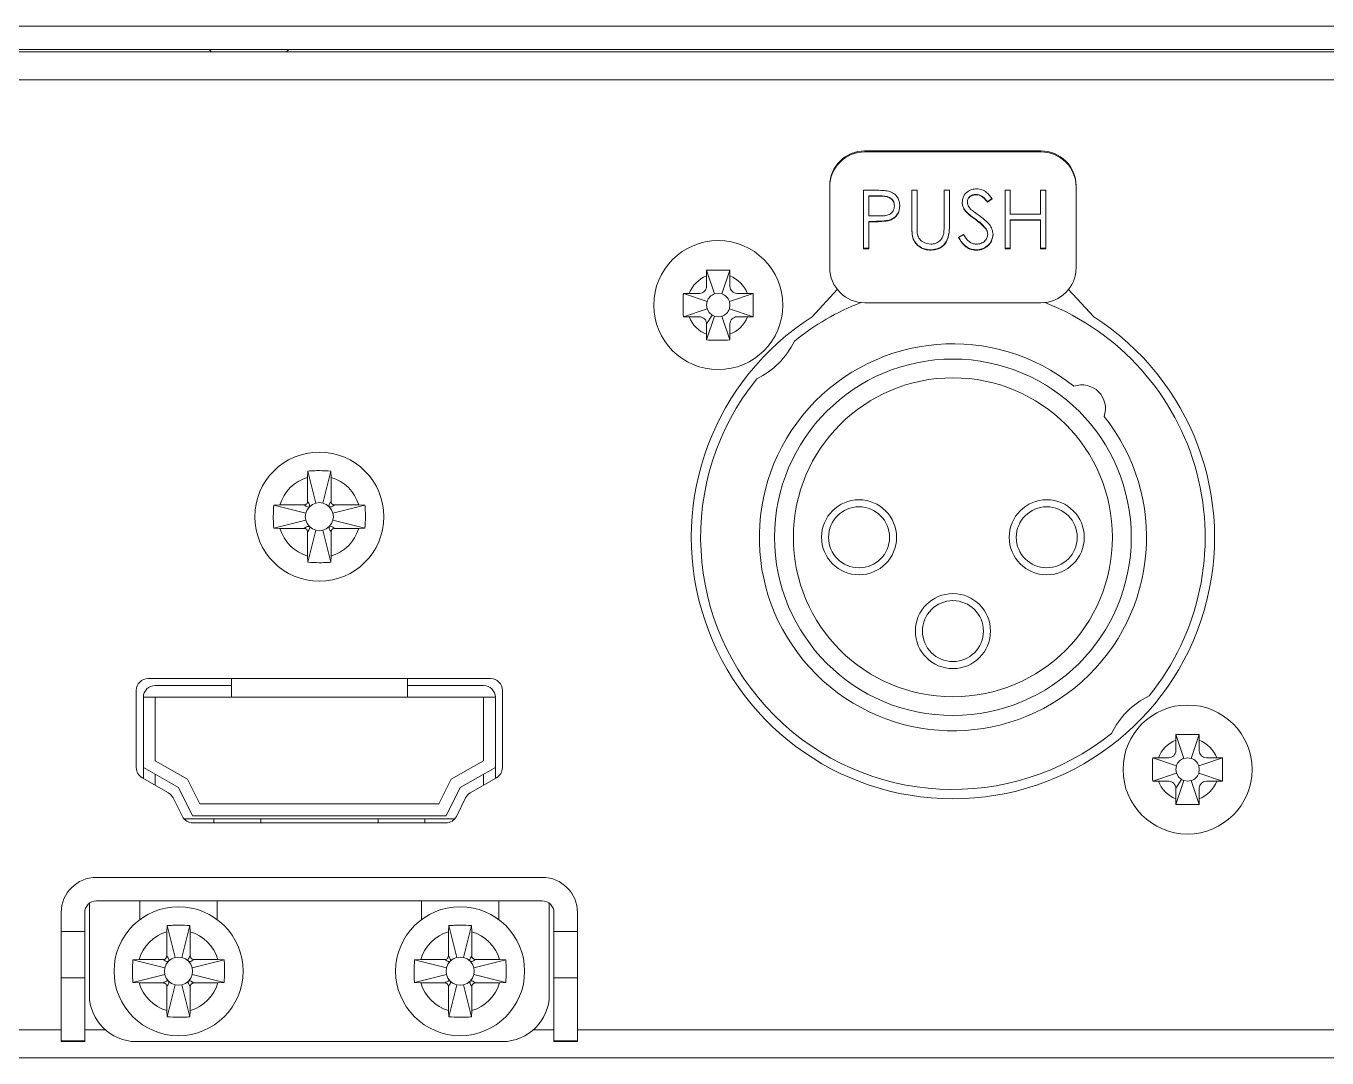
# Model space of a CAD drawing. Header units: millimetres. Extents: x 7 to 1038, y 7 to 730.
# Drawn here: x 147.37 to 175.09, y 238.54 to 260.54 of the extents above; entities that cross this region are included whole.
import ezdxf

# ---------------------------------------------------------------- set-up
doc = ezdxf.new("R2010")
doc.units = ezdxf.units.MM

msp = doc.modelspace()

# ---------------------------------------------------------------- linework, layer by layer
at = {"color": 7, "linetype": 'Continuous', "lineweight": 15}
for p, q in [((43.0738, 260.5373), (261.1738, 260.5373)), ((42.9738, 260.0373), (261.2738, 260.0373)), ((151.2738, 260.0373), (151.3238, 259.9873)), ((152.9238, 259.9873), (152.9738, 260.0373)), ((43.6238, 259.9873), (260.6238, 259.9873)), ((260.6238, 259.3873), (43.6238, 259.3873)), ((165.2488, 257.8759), (165.2488, 257.8541)), ((168.9988, 257.8759), (165.2488, 257.8759)), ((168.9988, 257.8541), (165.2488, 257.8541)), ((168.9988, 257.8541), (168.9988, 257.8759)), ((164.4988, 257.107), (164.4988, 257.1288)), ((164.4988, 257.107), (164.4988, 255.3873)), ((165.222, 257.0351), (165.4671, 257.0351)), ((165.222, 255.7899), (165.222, 257.0351)), ((166.2476, 257.0351), (166.3598, 257.0351)), ((166.2476, 256.283), (166.2476, 257.0351)), ((166.3598, 257.0351), (166.3598, 256.289)), ((166.9367, 257.0351), (167.0489, 257.0351)), ((166.9367, 256.289), (166.9367, 257.0351)), ((167.0489, 257.0351), (167.0489, 256.283)), ((168.2348, 257.0351), (168.347, 257.0351)), ((168.2348, 255.7899), (168.2348, 257.0351)), ((168.347, 257.0351), (168.347, 256.5242)), ((168.988, 257.0351), (169.1002, 257.0351)), ((168.988, 256.5242), (168.988, 257.0351)), ((169.1002, 257.0351), (169.1002, 255.7899)), ((169.7488, 257.1288), (169.7488, 257.107)), ((169.7488, 257.107), (169.7488, 255.3873)), ((165.5628, 256.9161), (165.3342, 256.9161)), ((165.3342, 256.9161), (165.3342, 256.9074)), ((165.3342, 256.9074), (165.3342, 256.4923)), ((165.5628, 256.9074), (165.3342, 256.9074)), ((165.5628, 256.9161), (165.5628, 256.9074)), ((165.879, 256.7093), (165.879, 256.7006)), ((167.4335, 256.7904), (167.4335, 256.7817)), ((167.6168, 256.948), (167.6168, 256.9393)), ((167.9624, 256.865), (167.8609, 256.7884)), ((167.9624, 256.8563), (167.8609, 256.7797)), ((167.8609, 256.7884), (167.8609, 256.7797)), ((165.3342, 256.4923), (165.553, 256.4896)), ((167.3912, 256.5956), (167.3912, 256.5868)), ((167.596, 256.4262), (167.596, 256.4175)), ((168.347, 256.5242), (168.988, 256.5242)), ((165.4235, 256.3733), (165.3342, 256.3733)), ((165.3342, 256.3733), (165.3342, 256.3646)), ((165.3342, 256.3646), (165.3342, 255.7899)), ((165.4235, 256.3646), (165.3342, 256.3646)), ((165.4235, 256.3733), (165.4235, 256.3646)), ((165.7418, 256.3938), (165.7418, 256.385)), ((166.3598, 256.2794), (166.3598, 256.2707)), ((167.8214, 256.2276), (167.8214, 256.2189)), ((168.347, 256.4052), (168.347, 256.3965)), ((168.988, 256.4052), (168.347, 256.4052)), ((168.347, 256.3965), (168.347, 255.7899)), ((168.988, 256.3965), (168.347, 256.3965)), ((168.988, 256.4052), (168.988, 256.3965)), ((168.988, 255.7899), (168.988, 256.3965)), ((166.2699, 256.0293), (166.2699, 256.0206)), ((167.2412, 256.0301), (167.3469, 256.0932)), ((167.8662, 256.1054), (167.8662, 256.0967)), ((165.3342, 255.7986), (165.222, 255.7986)), ((165.3342, 255.7899), (165.222, 255.7899)), ((166.6605, 255.7666), (166.6605, 255.7579)), ((167.6213, 255.7666), (167.6213, 255.7579)), ((168.347, 255.7986), (168.2348, 255.7986)), ((168.347, 255.7899), (168.2348, 255.7899)), ((169.1002, 255.7986), (168.988, 255.7986)), ((169.1002, 255.7899), (168.988, 255.7899)), ((161.8738, 255.2095), (161.8759, 255.331)), ((162.0447, 254.8245), (161.8759, 255.331)), ((162.2029, 254.8245), (162.3717, 255.331)), ((162.3717, 255.331), (162.3738, 255.2095)), ((161.8738, 255.2095), (161.8738, 254.9873)), ((162.3738, 254.9873), (162.3738, 255.2095)), ((161.3801, 254.8352), (161.5017, 254.8373)), ((161.8866, 254.6664), (161.3801, 254.8352)), ((161.7238, 254.8373), (161.5017, 254.8373)), ((162.361, 254.6664), (162.8675, 254.8352)), ((162.7459, 254.8373), (162.5238, 254.8373)), ((162.7459, 254.8373), (162.8675, 254.8352)), ((164.6594, 254.9235), (164.1238, 254.3363)), ((170.1238, 254.3363), (169.5881, 254.9235)), ((161.8866, 254.5083), (161.3801, 254.3394)), ((162.361, 254.5083), (162.8675, 254.3394)), ((168.9988, 254.6373), (165.2488, 254.6373)), ((161.5017, 254.3373), (161.7238, 254.3373)), ((161.8738, 254.1873), (161.9913, 254.3753)), ((162.0447, 254.3502), (161.8759, 253.8436)), ((161.9913, 254.3753), (162.0447, 254.3502)), ((162.2029, 254.3502), (162.3717, 253.8436)), ((162.5238, 254.3373), (162.7459, 254.3373)), ((162.8675, 254.3394), (162.7459, 254.3373)), ((161.8738, 254.1873), (161.8738, 253.9652)), ((161.8759, 253.8436), (161.8738, 253.9652)), ((162.3738, 253.9652), (162.3717, 253.8436)), ((162.3738, 253.9652), (162.3738, 254.1873)), ((153.3738, 250.9159), (153.3807, 251.0498)), ((153.3738, 250.4018), (153.3738, 250.9159)), ((153.551, 250.3684), (153.3807, 251.0498)), ((153.6966, 250.3684), (153.8669, 251.0498)), ((153.8669, 251.0498), (153.8738, 250.9159)), ((153.8738, 250.4018), (153.8738, 250.9159)), ((152.6513, 250.3205), (152.7853, 250.3273)), ((153.3328, 250.1501), (152.6513, 250.3205)), ((153.2993, 250.3273), (152.7853, 250.3273)), ((153.9148, 250.1501), (154.5963, 250.3205)), ((153.9483, 250.3273), (154.4623, 250.3273)), ((154.4623, 250.3273), (154.5963, 250.3205)), ((153.3328, 250.0046), (152.6513, 249.8342)), ((152.7853, 249.8273), (152.6513, 249.8342)), ((153.2993, 249.8273), (152.7853, 249.8273)), ((153.551, 249.7863), (153.3807, 249.1049)), ((153.6966, 249.7863), (153.8669, 249.1049)), ((153.9148, 250.0046), (154.5963, 249.8342)), ((153.9483, 249.8273), (154.4623, 249.8273)), ((154.5963, 249.8342), (154.4623, 249.8273)), ((153.3738, 249.7528), (153.3738, 249.2388)), ((153.8738, 249.7528), (153.8738, 249.2388)), ((153.3807, 249.1049), (153.3738, 249.2388)), ((153.8738, 249.2388), (153.8669, 249.1049)), ((157.2738, 246.6248), (149.9738, 246.6248)), ((150.1238, 246.4773), (151.7488, 246.4773)), ((151.7488, 246.6248), (151.7488, 246.2273)), ((155.4988, 246.6248), (155.4988, 246.2273)), ((155.4988, 246.4773), (157.1238, 246.4773)), ((149.7238, 246.3748), (149.7238, 244.7272)), ((149.8738, 246.2273), (149.8738, 244.7273)), ((150.1238, 246.2273), (149.8738, 246.2273)), ((150.1238, 246.2273), (150.1238, 244.873)), ((151.7488, 246.2273), (150.1238, 246.2273)), ((155.4988, 246.2273), (151.7488, 246.2273)), ((157.1238, 246.2273), (155.4988, 246.2273)), ((157.3738, 246.2273), (157.1238, 246.2273)), ((157.1238, 244.873), (157.1238, 246.2273)), ((157.3738, 244.7273), (157.3738, 246.2273)), ((157.5238, 244.7272), (157.5238, 246.3748)), ((171.8738, 245.3095), (171.8759, 245.431)), ((172.0447, 244.9245), (171.8759, 245.431)), ((172.2029, 244.9245), (172.3717, 245.431)), ((172.3717, 245.431), (172.3738, 245.3095)), ((171.8738, 245.3095), (171.8738, 245.0873)), ((172.3738, 245.0873), (172.3738, 245.3095)), ((150.1238, 244.873), (150.8133, 244.4823)), ((156.4343, 244.4823), (157.1238, 244.873)), ((171.3801, 244.9352), (171.5017, 244.9373)), ((171.8866, 244.7664), (171.3801, 244.9352)), ((171.7238, 244.9373), (171.5017, 244.9373)), ((172.361, 244.7664), (172.8675, 244.9352)), ((172.7459, 244.9373), (172.5238, 244.9373)), ((172.7459, 244.9373), (172.8675, 244.9352)), ((149.8488, 244.5107), (150.4088, 244.1874)), ((149.8738, 244.7273), (150.6238, 244.3023)), ((149.8738, 244.7273), (149.8738, 244.4962)), ((150.1238, 244.5857), (150.1238, 244.3519)), ((156.6238, 244.3023), (157.3738, 244.7273)), ((156.8388, 244.1874), (157.3988, 244.5107)), ((157.1238, 244.5857), (157.1238, 244.3519)), ((157.3738, 244.7273), (157.3738, 244.4962)), ((171.8866, 244.6083), (171.3801, 244.4394)), ((172.361, 244.6083), (172.8675, 244.4394)), ((150.6238, 244.3023), (150.9238, 243.7023)), ((150.8133, 244.4823), (151.0783, 243.9523)), ((156.1693, 243.9523), (156.4343, 244.4823)), ((156.3238, 243.7023), (156.6238, 244.3023)), ((171.5017, 244.4373), (171.7238, 244.4373)), ((171.8738, 244.2873), (171.9913, 244.4753)), ((171.8738, 244.2873), (171.8738, 244.0652)), ((172.0447, 244.4502), (171.8759, 243.9436)), ((171.9913, 244.4753), (172.0447, 244.4502)), ((172.2029, 244.4502), (172.3717, 243.9436)), ((172.3738, 244.0652), (172.3738, 244.2873)), ((172.5238, 244.4373), (172.7459, 244.4373)), ((172.8675, 244.4394), (172.7459, 244.4373)), ((150.5074, 244.0827), (150.7047, 243.688)), ((151.0783, 243.9523), (156.1693, 243.9523)), ((156.5429, 243.688), (156.7402, 244.0827)), ((171.8759, 243.9436), (171.8738, 244.0652)), ((172.3738, 244.0652), (172.3717, 243.9436)), ((150.9238, 243.7023), (156.3238, 243.7023)), ((151.3738, 243.6373), (150.7383, 243.6373)), ((150.9283, 243.5498), (156.3193, 243.5498)), ((151.3738, 243.6373), (151.3738, 243.5498)), ((151.3738, 243.6373), (152.3738, 243.6373)), ((152.3738, 243.6373), (152.3738, 243.5498)), ((154.8738, 243.6373), (152.3738, 243.6373)), ((154.8738, 243.6373), (154.8738, 243.5498)), ((154.8738, 243.6373), (155.8738, 243.6373)), ((155.8738, 243.6373), (155.8738, 243.5498)), ((156.5093, 243.6373), (155.8738, 243.6373)), ((148.8738, 242.3873), (158.3738, 242.3873)), ((148.7238, 239.8873), (148.7238, 241.8373)), ((148.8738, 241.8873), (158.3738, 241.8873)), ((149.7988, 241.8873), (149.7988, 241.4873)), ((151.4488, 241.4873), (151.4488, 241.8873)), ((155.7988, 241.8873), (155.7988, 241.4873)), ((157.4488, 241.4873), (157.4488, 241.8873)), ((158.5238, 239.8873), (158.5238, 241.8373)), ((148.1238, 241.2345), (148.1238, 241.6373)), ((148.6238, 241.2345), (148.6238, 241.6373)), ((158.6238, 241.6373), (158.6238, 241.2345)), ((159.1238, 241.6373), (159.1238, 241.2345)), ((148.1238, 241.2345), (148.6238, 241.2345)), ((148.1238, 240.2481), (148.1238, 241.2345)), ((148.6238, 241.2345), (148.6238, 240.2481)), ((150.3738, 241.2259), (150.3807, 241.3598)), ((150.3738, 240.7118), (150.3738, 241.2259)), ((150.551, 240.6784), (150.3807, 241.3598)), ((150.6966, 240.6784), (150.8669, 241.3598)), ((150.8669, 241.3598), (150.8738, 241.2259)), ((150.8738, 240.7118), (150.8738, 241.2259)), ((156.3738, 241.2259), (156.3807, 241.3598)), ((156.3738, 240.7118), (156.3738, 241.2259)), ((156.551, 240.6784), (156.3807, 241.3598)), ((156.6966, 240.6784), (156.8669, 241.3598)), ((156.8669, 241.3598), (156.8738, 241.2259)), ((156.8738, 240.7118), (156.8738, 241.2259)), ((158.6238, 241.2345), (159.1238, 241.2345)), ((158.6238, 240.2481), (158.6238, 241.2345)), ((159.1238, 241.2345), (159.1238, 240.2481)), ((149.6513, 240.6305), (149.7853, 240.6373)), ((150.3328, 240.4601), (149.6513, 240.6305)), ((150.2993, 240.6373), (149.7853, 240.6373)), ((150.9148, 240.4601), (151.5963, 240.6305)), ((150.9483, 240.6373), (151.4623, 240.6373)), ((151.4623, 240.6373), (151.5963, 240.6305)), ((155.6513, 240.6305), (155.7853, 240.6373)), ((156.3328, 240.4601), (155.6513, 240.6305)), ((156.2993, 240.6373), (155.7853, 240.6373)), ((156.9148, 240.4601), (157.5963, 240.6305)), ((156.9483, 240.6373), (157.4623, 240.6373)), ((157.4623, 240.6373), (157.5963, 240.6305)), ((148.6238, 240.2481), (148.1238, 240.2481)), ((148.1238, 238.9009), (148.1238, 240.2481)), ((148.6238, 240.2481), (148.6238, 238.9009)), ((150.3328, 240.3146), (149.6513, 240.1442)), ((149.7853, 240.1373), (149.6513, 240.1442)), ((150.2993, 240.1373), (149.7853, 240.1373)), ((150.3738, 240.0628), (150.3738, 239.5488)), ((150.551, 240.0963), (150.3807, 239.4149)), ((150.6966, 240.0963), (150.8669, 239.4149)), ((150.8738, 240.0628), (150.8738, 239.5488)), ((150.9148, 240.3146), (151.5963, 240.1442)), ((150.9483, 240.1373), (151.4623, 240.1373)), ((151.5963, 240.1442), (151.4623, 240.1373)), ((156.3328, 240.3146), (155.6513, 240.1442)), ((155.7853, 240.1373), (155.6513, 240.1442)), ((156.2993, 240.1373), (155.7853, 240.1373)), ((156.3738, 240.0628), (156.3738, 239.5488)), ((156.551, 240.0963), (156.3807, 239.4149)), ((156.6966, 240.0963), (156.8669, 239.4149)), ((156.8738, 240.0628), (156.8738, 239.5488)), ((156.9148, 240.3146), (157.5963, 240.1442)), ((156.9483, 240.1373), (157.4623, 240.1373)), ((157.5963, 240.1442), (157.4623, 240.1373)), ((159.1238, 240.2481), (158.6238, 240.2481)), ((158.6238, 238.9009), (158.6238, 240.2481)), ((159.1238, 238.9009), (159.1238, 240.2481)), ((150.3807, 239.4149), (150.3738, 239.5488)), ((150.8738, 239.5488), (150.8669, 239.4149)), ((156.3807, 239.4149), (156.3738, 239.5488)), ((156.8738, 239.5488), (156.8669, 239.4149)), ((148.1238, 238.9009), (148.6238, 238.9009)), ((148.1238, 238.8873), (148.1238, 238.9009)), ((148.6238, 238.8873), (148.1238, 238.8873)), ((148.6238, 238.9009), (148.6238, 238.8873)), ((157.5238, 238.8873), (149.7238, 238.8873)), ((158.6238, 238.9009), (159.1238, 238.9009)), ((158.6238, 238.8873), (158.6238, 238.9009)), ((159.1238, 238.8873), (158.6238, 238.8873)), ((159.1238, 238.9009), (159.1238, 238.8873)), ((261.3738, 238.5373), (42.8738, 238.5373))]:
    msp.add_line(p, q, dxfattribs=at)
at = {"color": 8, "linetype": 'Continuous', "lineweight": 15}
for p, q in [((148.1238, 239.1373), (146.6238, 239.1373)), ((149.0624, 239.1373), (148.6238, 239.1373)), ((158.6238, 239.1373), (158.1852, 239.1373)), ((261.3738, 239.1373), (159.1238, 239.1373))]:
    msp.add_line(p, q, dxfattribs=at)
at = {"color": 7, "linetype": 'Continuous', "lineweight": 15, "flags": 128}
for points in [[(162.2029, 254.8245), (162.1238, 254.8373), (162.0447, 254.8245)], [(161.8866, 254.6664), (161.8738, 254.5873), (161.8866, 254.5083)], [(161.8866, 254.5083), (161.9274, 254.4327), (161.9913, 254.3753)], [(162.361, 254.5083), (162.3738, 254.5873), (162.361, 254.6664)], [(162.0447, 254.3502), (162.1238, 254.3373), (162.2029, 254.3502)], [(153.551, 250.3684), (153.4759, 250.3385), (153.4117, 250.2895)], [(153.6966, 250.3684), (153.6238, 250.3774), (153.551, 250.3684)], [(153.8359, 250.2895), (153.7717, 250.3385), (153.6966, 250.3684)], [(153.3328, 250.1501), (153.3237, 250.0773), (153.3328, 250.0046)], [(153.4117, 250.2895), (153.3626, 250.2252), (153.3328, 250.1501)], [(153.9148, 250.1501), (153.885, 250.2252), (153.8359, 250.2895)], [(153.9148, 250.0046), (153.9239, 250.0773), (153.9148, 250.1501)], [(153.3328, 250.0046), (153.3626, 249.9295), (153.4117, 249.8652)], [(153.4117, 249.8652), (153.4759, 249.8162), (153.551, 249.7863)], [(153.551, 249.7863), (153.6238, 249.7773), (153.6966, 249.7863)], [(153.6966, 249.7863), (153.7717, 249.8162), (153.8359, 249.8652)], [(153.8359, 249.8652), (153.885, 249.9295), (153.9148, 250.0046)], [(172.2029, 244.9245), (172.1238, 244.9373), (172.0447, 244.9245)], [(171.8866, 244.7664), (171.8738, 244.6873), (171.8866, 244.6083)], [(171.8866, 244.6083), (171.9274, 244.5327), (171.9913, 244.4753)], [(172.361, 244.6083), (172.3738, 244.6873), (172.361, 244.7664)], [(172.0447, 244.4502), (172.1238, 244.4373), (172.2029, 244.4502)], [(150.551, 240.6784), (150.4759, 240.6485), (150.4117, 240.5995)], [(150.6966, 240.6784), (150.6238, 240.6874), (150.551, 240.6784)], [(150.8359, 240.5995), (150.7717, 240.6485), (150.6966, 240.6784)], [(156.551, 240.6784), (156.4759, 240.6485), (156.4117, 240.5995)], [(156.6966, 240.6784), (156.6238, 240.6874), (156.551, 240.6784)], [(156.8359, 240.5995), (156.7717, 240.6485), (156.6966, 240.6784)], [(150.3328, 240.4601), (150.3237, 240.3873), (150.3328, 240.3146)], [(150.4117, 240.5995), (150.3626, 240.5352), (150.3328, 240.4601)], [(150.9148, 240.4601), (150.885, 240.5352), (150.8359, 240.5995)], [(150.9148, 240.3146), (150.9239, 240.3873), (150.9148, 240.4601)], [(156.3328, 240.4601), (156.3237, 240.3873), (156.3328, 240.3146)], [(156.4117, 240.5995), (156.3626, 240.5352), (156.3328, 240.4601)], [(156.9148, 240.4601), (156.885, 240.5352), (156.8359, 240.5995)], [(156.9148, 240.3146), (156.9239, 240.3873), (156.9148, 240.4601)], [(150.3328, 240.3146), (150.3626, 240.2395), (150.4117, 240.1752)], [(150.4117, 240.1752), (150.4759, 240.1262), (150.551, 240.0963)], [(150.551, 240.0963), (150.6238, 240.0873), (150.6966, 240.0963)], [(150.6966, 240.0963), (150.7717, 240.1262), (150.8359, 240.1752)], [(150.8359, 240.1752), (150.885, 240.2395), (150.9148, 240.3146)], [(156.3328, 240.3146), (156.3626, 240.2395), (156.4117, 240.1752)], [(156.4117, 240.1752), (156.4759, 240.1262), (156.551, 240.0963)], [(156.551, 240.0963), (156.6238, 240.0873), (156.6966, 240.0963)], [(156.6966, 240.0963), (156.7717, 240.1262), (156.8359, 240.1752)], [(156.8359, 240.1752), (156.885, 240.2395), (156.9148, 240.3146)]]:
    msp.add_lwpolyline(points, dxfattribs=at)
at = {"color": 7, "linetype": 'Continuous', "lineweight": 15}
for centre, radius in [((162.1238, 254.5873), 1.375), ((167.1238, 249.6373), 3.8), ((167.1238, 249.6373), 3.4), ((153.6238, 250.0773), 1.375), ((165.1238, 249.6373), 0.8), ((169.1238, 249.6373), 0.8), ((165.1238, 249.6373), 0.65), ((169.1238, 249.6373), 0.65), ((167.1238, 247.6373), 0.8), ((167.1238, 247.6373), 0.65), ((172.1238, 244.6873), 1.375), ((150.6238, 240.3873), 1.375), ((156.6238, 240.3873), 1.375)]:
    msp.add_circle(centre, radius, dxfattribs=at)
for centre, radius, start, end in [((165.2474, 257.1273), 0.7486, 89.89098, 179.89057), ((165.2474, 257.1056), 0.7486, 89.89098, 179.8906), ((169.0002, 257.1273), 0.7486, 0.1095, 90.10895), ((169.0002, 257.1056), 0.7486, 0.10947, 90.10895), ((165.2488, 255.3873), 0.75, 180, 270), ((168.9988, 255.3873), 0.75, 270, 0), ((162.1238, 254.5873), 0.6705, 111.89302, 158.10698), ((162.1238, 254.5873), 0.6705, 21.89302, 68.10698), ((161.724, 254.9871), 0.1498, 269.92056, 0.07962), ((162.1234, 254.5877), 0.2496, 108.38476, 161.61541), ((162.1241, 254.5877), 0.2496, 18.384, 71.61583), ((162.5236, 254.9871), 0.1498, 179.92055, 270.07927), ((162.1241, 254.587), 0.2496, 288.38444, 341.61573), ((167.1238, 249.6373), 5.375, 111.38765, 128.93865), ((167.1238, 249.6373), 5.375, 321.06135, 68.61235), ((162.1238, 254.5873), 0.6705, 201.89302, 248.10698), ((167.1238, 249.6373), 5.575, 122.55552, 57.44448), ((161.724, 254.1875), 0.1498, 359.91972, 90.0801), ((162.1238, 254.5873), 0.6705, 291.89302, 338.10698), ((162.5236, 254.1875), 0.1498, 89.92056, 180.07962), ((162.1738, 254.5873), 1.75, 296.07548, 333.92452), ((167.1238, 249.6373), 4.125, 51.30947, 38.69053), ((167.1238, 249.6373), 5.375, 141.06135, 308.93865), ((169.8738, 252.3873), 0.5, 339.95166, 110.04834), ((153.6238, 250.0773), 0.875, 106.60155, 163.39845), ((153.6238, 250.0773), 0.875, 16.60155, 73.39845), ((153.6238, 250.0773), 0.875, 196.60155, 253.39845), ((153.6238, 250.0773), 0.875, 286.60155, 343.39845), ((149.9738, 246.3748), 0.25, 90, 180), ((150.1238, 246.2273), 0.25, 90, 180), ((157.1238, 246.2273), 0.25, 0, 90), ((157.2738, 246.3748), 0.25, 0, 90), ((172.0738, 244.6873), 1.75, 116.07548, 153.92452), ((172.1238, 244.6873), 0.6705, 111.89302, 158.10698), ((171.724, 245.0871), 0.1498, 269.92195, 0.07787), ((172.1238, 244.6873), 0.6705, 21.89302, 68.10698), ((172.5236, 245.0871), 0.1498, 179.92011, 270.08006), ((172.1234, 244.6877), 0.2496, 108.38487, 161.61496), ((172.1241, 244.6877), 0.2496, 18.38389, 71.6156), ((149.9738, 244.7272), 0.25, 180, 240), ((157.2738, 244.7272), 0.25, 300, 0), ((172.1241, 244.687), 0.2496, 288.38401, 341.61649), ((172.1238, 244.6873), 0.6705, 201.89302, 248.10698), ((171.724, 244.2875), 0.1498, 359.92017, 90.08019), ((172.1238, 244.6873), 0.6705, 291.89302, 338.10698), ((172.5236, 244.2875), 0.1498, 89.91987, 180.07978), ((150.2838, 243.9709), 0.25, 26.56505, 60), ((156.9638, 243.9709), 0.25, 120, 153.43495), ((150.9283, 243.7998), 0.25, 206.56505, 270), ((156.3193, 243.7998), 0.25, 270, 333.43495), ((148.8738, 241.6373), 0.75, 90, 180), ((158.3738, 241.6373), 0.75, 0, 90), ((148.8738, 241.6373), 0.25, 90, 180), ((158.3738, 241.6373), 0.25, 0, 90), ((150.6238, 240.3873), 0.875, 106.60155, 163.39845), ((150.6238, 240.3873), 0.875, 16.60155, 73.39845), ((156.6238, 240.3873), 0.875, 106.60155, 163.39845), ((156.6238, 240.3873), 0.875, 16.60155, 73.39845), ((150.6238, 240.3873), 0.875, 196.60155, 253.39845), ((150.6238, 240.3873), 0.875, 286.60155, 343.39845), ((156.6238, 240.3873), 0.875, 196.60155, 253.39845), ((156.6238, 240.3873), 0.875, 286.60155, 343.39845), ((149.7238, 239.8873), 1, 180, 270), ((157.5238, 239.8873), 1, 270, 0)]:
    msp.add_arc(centre, radius, start, end, dxfattribs=at)
for points, knots in [([(165.4671, 257.0351), (165.5206, 257.0353), (165.6159, 257.0356), (165.7103, 257.0223), (165.7518, 257.0164)], [0, 0, 0, 0, 0.5603126, 1, 1, 1, 1]), ([(165.7518, 257.0164), (165.7898, 257.0027), (165.8658, 256.9754), (165.9443, 256.8912), (165.9857, 256.7955), (165.9894, 256.7326), (165.9912, 256.7011)], [0, 0, 0, 0, 0.2797063, 0.5593809, 0.779508, 1, 1, 1, 1]), ([(167.3213, 256.7764), (167.3267, 256.8206), (167.3376, 256.909), (167.423, 257.005), (167.525, 257.0582), (167.5946, 257.0641), (167.6293, 257.067)], [0, 0, 0, 0, 0.2795529, 0.5587971, 0.7793761, 1, 1, 1, 1]), ([(167.6293, 257.067), (167.6678, 257.0633), (167.7448, 257.0558), (167.8653, 256.9825), (167.9255, 256.9042), (167.9624, 256.8563)], [0, 0, 0, 0, 0.2797497, 0.5594991, 1, 1, 1, 1]), ([(165.553, 256.4896), (165.6292, 256.4893), (165.7245, 256.489), (165.8168, 256.5513), (165.8648, 256.6085), (165.8734, 256.6638), (165.879, 256.7006)], [0, 0, 0, 0, 0.49971935, 0.62535026, 0.75108328, 1, 1, 1, 1]), ([(165.879, 256.7093), (165.8734, 256.745), (165.8648, 256.7988), (165.8188, 256.855), (165.7305, 256.918), (165.6373, 256.917), (165.5628, 256.9161)], [0, 0, 0, 0, 0.2489686, 0.37473, 0.5003827, 1, 1, 1, 1]), ([(165.879, 256.7006), (165.8734, 256.7363), (165.8648, 256.7901), (165.8188, 256.8462), (165.7305, 256.9093), (165.6373, 256.9082), (165.5628, 256.9074)], [0, 0, 0, 0, 0.24896885, 0.37472952, 0.50038236, 1, 1, 1, 1]), ([(165.9912, 256.7098), (165.9882, 256.6687), (165.9823, 256.5867), (165.9196, 256.4868), (165.8345, 256.4223), (165.7727, 256.4033), (165.7418, 256.3938)], [0, 0, 0, 0, 0.2800976, 0.55932202, 0.77945624, 1, 1, 1, 1]), ([(165.9912, 256.7011), (165.9882, 256.66), (165.9823, 256.578), (165.9196, 256.4781), (165.8345, 256.4136), (165.7727, 256.3946), (165.7418, 256.385)], [0, 0, 0, 0, 0.28009843, 0.559323, 0.77945678, 1, 1, 1, 1]), ([(167.3912, 256.5956), (167.3692, 256.6279), (167.3298, 256.6856), (167.3239, 256.7547), (167.3213, 256.7851)], [0, 0, 0, 0, 0.5598408, 1, 1, 1, 1]), ([(167.3912, 256.5868), (167.3692, 256.6191), (167.3298, 256.6768), (167.3239, 256.746), (167.3213, 256.7764)], [0, 0, 0, 0, 0.55984081, 1, 1, 1, 1]), ([(167.6168, 256.948), (167.5914, 256.9461), (167.5407, 256.9422), (167.4797, 256.9034), (167.4396, 256.85), (167.4356, 256.8103), (167.4335, 256.7904)], [0, 0, 0, 0, 0.280273, 0.559932, 0.7799193, 1, 1, 1, 1]), ([(167.6168, 256.9393), (167.5914, 256.9374), (167.5407, 256.9335), (167.4797, 256.8947), (167.4396, 256.8413), (167.4356, 256.8016), (167.4335, 256.7817)], [0, 0, 0, 0, 0.2802734, 0.5599319, 0.7799189, 1, 1, 1, 1]), ([(167.4335, 256.7817), (167.435, 256.7643), (167.4379, 256.7295), (167.465, 256.6722), (167.4966, 256.6403), (167.5159, 256.6208)], [0, 0, 0, 0, 0.279945, 0.5597734, 1, 1, 1, 1]), ([(167.8609, 256.7884), (167.8393, 256.8152), (167.8038, 256.8593), (167.7451, 256.9125), (167.6838, 256.9429), (167.6392, 256.9463), (167.6168, 256.948)], [0, 0, 0, 0, 0.3404083, 0.5604803, 0.7801787, 1, 1, 1, 1]), ([(167.8609, 256.7797), (167.8393, 256.8065), (167.8038, 256.8506), (167.7451, 256.9038), (167.6838, 256.9342), (167.6392, 256.9376), (167.6168, 256.9393)], [0, 0, 0, 0, 0.34040888, 0.56048117, 0.78017838, 1, 1, 1, 1]), ([(167.596, 256.4262), (167.5553, 256.4549), (167.4825, 256.5061), (167.4191, 256.5682), (167.3912, 256.5956)], [0, 0, 0, 0, 0.5604097, 1, 1, 1, 1]), ([(167.596, 256.4175), (167.5553, 256.4462), (167.4825, 256.4974), (167.4191, 256.5595), (167.3912, 256.5868)], [0, 0, 0, 0, 0.5604118, 1, 1, 1, 1]), ([(167.5159, 256.6208), (167.5467, 256.5969), (167.6018, 256.5543), (167.6588, 256.5144), (167.6839, 256.4968)], [0, 0, 0, 0, 0.559907, 1, 1, 1, 1]), ([(167.8214, 256.2276), (167.7829, 256.2687), (167.714, 256.342), (167.6321, 256.4005), (167.596, 256.4262)], [0, 0, 0, 0, 0.5594931, 1, 1, 1, 1]), ([(167.8214, 256.2189), (167.7829, 256.26), (167.714, 256.3333), (167.6321, 256.3917), (167.596, 256.4175)], [0, 0, 0, 0, 0.5594926, 1, 1, 1, 1]), ([(167.6839, 256.4968), (167.7623, 256.439), (167.8714, 256.3585), (167.9643, 256.2086), (167.9737, 256.1328), (167.9784, 256.0949)], [0, 0, 0, 0, 0.5601148, 0.7802828, 1, 1, 1, 1]), ([(165.7418, 256.3938), (165.6826, 256.3863), (165.5769, 256.3731), (165.4704, 256.3732), (165.4235, 256.3733)], [0, 0, 0, 0, 0.5596932, 1, 1, 1, 1]), ([(165.7418, 256.385), (165.6826, 256.3776), (165.5769, 256.3644), (165.4704, 256.3645), (165.4235, 256.3646)], [0, 0, 0, 0, 0.5596933, 1, 1, 1, 1]), ([(166.2699, 256.0293), (166.2619, 256.078), (166.2476, 256.1649), (166.2476, 256.2529), (166.2476, 256.2917)], [0, 0, 0, 0, 0.5594968, 1, 1, 1, 1]), ([(166.2699, 256.0206), (166.2619, 256.0692), (166.2476, 256.1562), (166.2476, 256.2442), (166.2476, 256.283)], [0, 0, 0, 0, 0.5594986, 1, 1, 1, 1]), ([(166.3598, 256.289), (166.3597, 256.258), (166.3595, 256.2028), (166.3632, 256.1476), (166.3648, 256.1234)], [0, 0, 0, 0, 0.5601232, 1, 1, 1, 1]), ([(167.0489, 256.2917), (167.0478, 256.2224), (167.0457, 256.0844), (166.9703, 255.9005), (166.8248, 255.7842), (166.7153, 255.7725), (166.6605, 255.7666)], [0, 0, 0, 0, 0.2816543, 0.5601099, 0.780079, 1, 1, 1, 1]), ([(167.0489, 256.283), (167.0478, 256.2136), (167.0457, 256.0757), (166.9703, 255.8918), (166.8248, 255.7755), (166.7153, 255.7638), (166.6605, 255.7579)], [0, 0, 0, 0, 0.281655, 0.5601103, 0.7800792, 1, 1, 1, 1]), ([(166.9239, 256.0957), (166.9287, 256.1316), (166.9371, 256.1958), (166.9368, 256.2605), (166.9367, 256.289)], [0, 0, 0, 0, 0.5596234, 1, 1, 1, 1]), ([(167.8662, 256.1054), (167.8631, 256.1302), (167.8576, 256.1746), (167.8325, 256.2114), (167.8214, 256.2276)], [0, 0, 0, 0, 0.55899092, 1, 1, 1, 1]), ([(167.8662, 256.0967), (167.8631, 256.1215), (167.8576, 256.1659), (167.8325, 256.2027), (167.8214, 256.2189)], [0, 0, 0, 0, 0.5589924, 1, 1, 1, 1]), ([(166.6605, 255.7666), (166.6131, 255.7699), (166.5182, 255.7763), (166.3986, 255.8382), (166.3109, 255.9253), (166.2836, 255.9946), (166.2699, 256.0293)], [0, 0, 0, 0, 0.2802208, 0.5599134, 0.77995, 1, 1, 1, 1]), ([(166.6605, 255.7579), (166.6131, 255.7612), (166.5182, 255.7676), (166.3986, 255.8295), (166.3109, 255.9166), (166.2836, 255.9859), (166.2699, 256.0206)], [0, 0, 0, 0, 0.2802208, 0.5599141, 0.7799518, 1, 1, 1, 1]), ([(166.3648, 256.1234), (166.3728, 256.0853), (166.3886, 256.0093), (166.4957, 255.9114), (166.5941, 255.8954), (166.6543, 255.8856)], [0, 0, 0, 0, 0.28105631, 0.56081995, 1, 1, 1, 1]), ([(166.6543, 255.8856), (166.6887, 255.8893), (166.7576, 255.8967), (166.841, 255.9494), (166.8979, 256.0187), (166.9152, 256.07), (166.9239, 256.0957)], [0, 0, 0, 0, 0.2797856, 0.5593765, 0.779569, 1, 1, 1, 1]), ([(167.6213, 255.7666), (167.5751, 255.7713), (167.4826, 255.7805), (167.3401, 255.8743), (167.2787, 255.9764), (167.2412, 256.0388)], [0, 0, 0, 0, 0.2798806, 0.559666, 1, 1, 1, 1]), ([(167.6213, 255.7579), (167.5751, 255.7625), (167.4826, 255.7718), (167.3401, 255.8656), (167.2787, 255.9677), (167.2412, 256.0301)], [0, 0, 0, 0, 0.2798807, 0.5596657, 1, 1, 1, 1]), ([(167.3469, 256.0932), (167.384, 256.0363), (167.4358, 255.957), (167.5417, 255.8939), (167.5948, 255.8884), (167.6213, 255.8856)], [0, 0, 0, 0, 0.5593208, 0.7797817, 1, 1, 1, 1]), ([(167.9784, 256.1037), (167.9714, 256.0527), (167.9574, 255.9507), (167.8575, 255.8422), (167.742, 255.7764), (167.6616, 255.7699), (167.6213, 255.7666)], [0, 0, 0, 0, 0.2791837, 0.5590858, 0.7794457, 1, 1, 1, 1]), ([(167.6213, 255.8856), (167.6549, 255.889), (167.7221, 255.8957), (167.8042, 255.946), (167.8563, 256.0178), (167.8629, 256.0704), (167.8662, 256.0967)], [0, 0, 0, 0, 0.2802772, 0.5601482, 0.7801517, 1, 1, 1, 1]), ([(167.9784, 256.0949), (167.9714, 256.044), (167.9574, 255.942), (167.8575, 255.8335), (167.742, 255.7676), (167.6616, 255.7612), (167.6213, 255.7579)], [0, 0, 0, 0, 0.2791821, 0.5590852, 0.7794456, 1, 1, 1, 1]), ([(161.8759, 255.331), (161.9416, 255.3325), (162.0571, 255.335), (162.2225, 255.3346), (162.3219, 255.3322), (162.3717, 255.331)], [0, 0, 0, 0, 0.397881, 0.6988084, 1, 1, 1, 1]), ([(161.3801, 254.3394), (161.3787, 254.4052), (161.3762, 254.5206), (161.3765, 254.686), (161.3789, 254.7855), (161.3801, 254.8352)], [0, 0, 0, 0, 0.3978823, 0.6988081, 1, 1, 1, 1]), ([(162.8675, 254.8352), (162.8689, 254.7695), (162.8714, 254.654), (162.8711, 254.4887), (162.8687, 254.3892), (162.8675, 254.3394)], [0, 0, 0, 0, 0.3978823, 0.6988081, 1, 1, 1, 1]), ([(161.5017, 254.3373), (161.4814, 254.3374), (161.4407, 254.3375), (161.4003, 254.3388), (161.3801, 254.3394)], [0, 0, 0, 0, 0.49848633, 1, 1, 1, 1]), ([(162.3717, 253.8436), (162.306, 253.8422), (162.1905, 253.8397), (162.0251, 253.8401), (161.9256, 253.8424), (161.8759, 253.8436)], [0, 0, 0, 0, 0.3978829, 0.6988084, 1, 1, 1, 1]), ([(153.3807, 251.0498), (153.4223, 251.0524), (153.5054, 251.0575), (153.6677, 251.0601), (153.7881, 251.0539), (153.8669, 251.0498)], [0, 0, 0, 0, 0.2569071, 0.5137857, 1, 1, 1, 1]), ([(152.6513, 249.8342), (152.6487, 249.8758), (152.6436, 249.9589), (152.641, 250.1213), (152.6473, 250.2417), (152.6513, 250.3205)], [0, 0, 0, 0, 0.2569072, 0.5137857, 1, 1, 1, 1]), ([(153.2993, 250.3273), (153.3077, 250.3282), (153.3245, 250.3298), (153.3469, 250.3427), (153.3637, 250.3616), (153.3725, 250.3825), (153.3734, 250.3963), (153.3738, 250.4018)], [0, 0, 0, 0, 0.2153865, 0.4308446, 0.6447222, 0.857936, 1, 1, 1, 1]), ([(153.4117, 250.2895), (153.4115, 250.2894), (153.3834, 250.2737), (153.3329, 250.3027), (153.3115, 250.3177), (153.3007, 250.3262), (153.2993, 250.3273), (153.2993, 250.3273)], [0, 0, 0, 0, 0.0036478, 0.5077365, 0.933766, 0.9999316, 1, 1, 1, 1]), ([(153.3738, 250.4018), (153.3738, 250.4018), (153.3749, 250.4004), (153.3833, 250.3898), (153.3968, 250.3717), (153.4125, 250.3406), (153.4173, 250.3167), (153.4165, 250.3034), (153.4147, 250.296), (153.4131, 250.2922), (153.4121, 250.2902), (153.4118, 250.2897), (153.4117, 250.2895)], [0, 0, 0, 0, 0.0000682, 0.0660482, 0.4908821, 0.7403994, 0.867165, 0.9314288, 0.9638339, 0.9904446, 0.9963625, 1, 1, 1, 1]), ([(153.8359, 250.2895), (153.8358, 250.2897), (153.8202, 250.3177), (153.8492, 250.3682), (153.8642, 250.3897), (153.8727, 250.4004), (153.8738, 250.4018), (153.8738, 250.4018)], [0, 0, 0, 0, 0.0036477, 0.5077365, 0.933766, 0.9999316, 1, 1, 1, 1]), ([(153.9483, 250.3273), (153.9483, 250.3273), (153.9469, 250.3262), (153.9362, 250.3178), (153.9181, 250.3043), (153.887, 250.2887), (153.8632, 250.2838), (153.8498, 250.2846), (153.8425, 250.2865), (153.8387, 250.288), (153.8367, 250.2891), (153.8361, 250.2894), (153.8359, 250.2895)], [0, 0, 0, 0, 0.0000682, 0.0660481, 0.4908821, 0.7403994, 0.867165, 0.9314288, 0.9638339, 0.9904446, 0.9963624, 1, 1, 1, 1]), ([(153.8738, 250.4018), (153.8746, 250.3934), (153.8762, 250.3766), (153.8891, 250.3542), (153.908, 250.3375), (153.9289, 250.3286), (153.9428, 250.3277), (153.9483, 250.3273)], [0, 0, 0, 0, 0.2153865, 0.4308443, 0.6447226, 0.8579361, 1, 1, 1, 1]), ([(154.5963, 250.3205), (154.5988, 250.2789), (154.604, 250.1957), (154.6065, 250.0334), (154.6003, 249.913), (154.5963, 249.8342)], [0, 0, 0, 0, 0.2569071, 0.5137857, 1, 1, 1, 1]), ([(153.2993, 249.8273), (153.2993, 249.8273), (153.3007, 249.8284), (153.3114, 249.8369), (153.3295, 249.8504), (153.3606, 249.866), (153.3844, 249.8709), (153.3978, 249.8701), (153.4051, 249.8682), (153.4089, 249.8667), (153.4109, 249.8656), (153.4115, 249.8653), (153.4117, 249.8652)], [0, 0, 0, 0, 0.00006823, 0.06604814, 0.49088209, 0.74039943, 0.86716489, 0.93142879, 0.96383386, 0.99044461, 0.99636244, 1, 1, 1, 1]), ([(153.3738, 249.7528), (153.373, 249.7612), (153.3713, 249.7781), (153.3585, 249.8004), (153.3396, 249.8172), (153.3186, 249.8261), (153.3048, 249.827), (153.2993, 249.8273)], [0, 0, 0, 0, 0.2153864, 0.4308443, 0.6447225, 0.857936, 1, 1, 1, 1]), ([(153.4117, 249.8652), (153.4118, 249.865), (153.4274, 249.8369), (153.3984, 249.7865), (153.3834, 249.765), (153.3749, 249.7542), (153.3738, 249.7528), (153.3738, 249.7528)], [0, 0, 0, 0, 0.0036477, 0.5077365, 0.933766, 0.9999316, 1, 1, 1, 1]), ([(153.8738, 249.7528), (153.8738, 249.7528), (153.8727, 249.7542), (153.8643, 249.7649), (153.8508, 249.783), (153.8351, 249.8141), (153.8303, 249.8379), (153.8311, 249.8513), (153.8329, 249.8587), (153.8345, 249.8624), (153.8355, 249.8645), (153.8358, 249.865), (153.8359, 249.8652)], [0, 0, 0, 0, 0.00006824, 0.06604816, 0.49088214, 0.74039943, 0.86716497, 0.9314288, 0.96383383, 0.99044461, 0.99636249, 1, 1, 1, 1]), ([(153.8359, 249.8652), (153.8361, 249.8653), (153.8642, 249.881), (153.9146, 249.8519), (153.9361, 249.837), (153.9469, 249.8284), (153.9483, 249.8273), (153.9483, 249.8273)], [0, 0, 0, 0, 0.0036478, 0.5077365, 0.933766, 0.9999316, 1, 1, 1, 1]), ([(153.9483, 249.8273), (153.9399, 249.8265), (153.9231, 249.8249), (153.9007, 249.812), (153.8839, 249.7931), (153.8751, 249.7722), (153.8742, 249.7584), (153.8738, 249.7528)], [0, 0, 0, 0, 0.21538655, 0.43084456, 0.64472233, 0.85793638, 1, 1, 1, 1]), ([(153.8669, 249.1049), (153.8253, 249.1023), (153.7422, 249.0971), (153.5799, 249.0946), (153.4595, 249.1008), (153.3807, 249.1049)], [0, 0, 0, 0, 0.25690714, 0.51378566, 1, 1, 1, 1]), ([(171.8759, 245.431), (171.9416, 245.4325), (172.0571, 245.435), (172.2225, 245.4346), (172.3219, 245.4322), (172.3717, 245.431)], [0, 0, 0, 0, 0.3978836, 0.6988079, 1, 1, 1, 1]), ([(171.3801, 244.4394), (171.3787, 244.5052), (171.3762, 244.6206), (171.3765, 244.786), (171.3789, 244.8855), (171.3801, 244.9352)], [0, 0, 0, 0, 0.3978814, 0.6988082, 1, 1, 1, 1]), ([(172.8675, 244.9352), (172.8689, 244.8695), (172.8714, 244.754), (172.8711, 244.5887), (172.8687, 244.4892), (172.8675, 244.4394)], [0, 0, 0, 0, 0.3978823, 0.6988091, 1, 1, 1, 1]), ([(171.5017, 244.4373), (171.4814, 244.4374), (171.4407, 244.4375), (171.4003, 244.4388), (171.3801, 244.4394)], [0, 0, 0, 0, 0.4984863, 1, 1, 1, 1]), ([(172.3717, 243.9436), (172.306, 243.9422), (172.1905, 243.9397), (172.0251, 243.9401), (171.9256, 243.9424), (171.8759, 243.9436)], [0, 0, 0, 0, 0.3978799, 0.6988079, 1, 1, 1, 1]), ([(150.3807, 241.3598), (150.4223, 241.3624), (150.5054, 241.3675), (150.6677, 241.3701), (150.7881, 241.3639), (150.8669, 241.3598)], [0, 0, 0, 0, 0.2569068, 0.5137856, 1, 1, 1, 1]), ([(156.3807, 241.3598), (156.4223, 241.3624), (156.5054, 241.3675), (156.6677, 241.3701), (156.7881, 241.3639), (156.8669, 241.3598)], [0, 0, 0, 0, 0.2569072, 0.5137856, 1, 1, 1, 1]), ([(149.6513, 240.1442), (149.6487, 240.1858), (149.6436, 240.2689), (149.641, 240.4313), (149.6473, 240.5517), (149.6513, 240.6305)], [0, 0, 0, 0, 0.2569055, 0.5137861, 1, 1, 1, 1]), ([(150.2993, 240.6373), (150.3077, 240.6382), (150.3245, 240.6398), (150.3469, 240.6527), (150.3637, 240.6716), (150.3725, 240.6925), (150.3734, 240.7063), (150.3738, 240.7118)], [0, 0, 0, 0, 0.2153869, 0.430844, 0.6447279, 0.8579377, 1, 1, 1, 1]), ([(150.4117, 240.5995), (150.4115, 240.5994), (150.3834, 240.5837), (150.3329, 240.6126), (150.3115, 240.628), (150.3007, 240.6361), (150.2993, 240.6373), (150.2993, 240.6373)], [0, 0, 0, 0, 0.0036477, 0.5077364, 0.9337658, 0.9999315, 1, 1, 1, 1]), ([(150.3738, 240.7118), (150.3738, 240.7118), (150.3749, 240.7106), (150.3833, 240.6992), (150.3968, 240.6818), (150.4125, 240.6506), (150.4173, 240.6267), (150.4165, 240.6134), (150.4147, 240.606), (150.4131, 240.6022), (150.4121, 240.6002), (150.4118, 240.5997), (150.4117, 240.5995)], [0, 0, 0, 0, 0.00006807, 0.06604817, 0.49088191, 0.74039951, 0.86716439, 0.93142827, 0.96383388, 0.99044432, 0.99636205, 1, 1, 1, 1]), ([(150.8359, 240.5995), (150.8358, 240.5997), (150.8202, 240.6278), (150.8491, 240.6785), (150.8642, 240.6991), (150.8727, 240.7106), (150.8738, 240.7118), (150.8738, 240.7118)], [0, 0, 0, 0, 0.0036482, 0.5077367, 0.933766, 0.9999317, 1, 1, 1, 1]), ([(150.9483, 240.6373), (150.9483, 240.6373), (150.9469, 240.6361), (150.9362, 240.6281), (150.9181, 240.6142), (150.887, 240.5987), (150.8632, 240.5938), (150.8498, 240.5946), (150.8425, 240.5965), (150.8387, 240.598), (150.8367, 240.5991), (150.8361, 240.5994), (150.8359, 240.5995)], [0, 0, 0, 0, 0.0000683, 0.0660483, 0.4908823, 0.7403995, 0.8671651, 0.931429, 0.963834, 0.9904447, 0.9963625, 1, 1, 1, 1]), ([(150.8738, 240.7118), (150.8746, 240.7034), (150.8762, 240.6866), (150.8891, 240.6642), (150.908, 240.6475), (150.9289, 240.6386), (150.9428, 240.6377), (150.9483, 240.6373)], [0, 0, 0, 0, 0.2153812, 0.4308432, 0.6447231, 0.8579358, 1, 1, 1, 1]), ([(151.5963, 240.6305), (151.5988, 240.5889), (151.604, 240.5057), (151.6065, 240.3434), (151.6003, 240.223), (151.5963, 240.1442)], [0, 0, 0, 0, 0.25690746, 0.51378607, 1, 1, 1, 1]), ([(155.6513, 240.1442), (155.6487, 240.1858), (155.6436, 240.2689), (155.641, 240.4313), (155.6473, 240.5517), (155.6513, 240.6305)], [0, 0, 0, 0, 0.2569055, 0.5137861, 1, 1, 1, 1]), ([(156.2993, 240.6373), (156.3077, 240.6382), (156.3245, 240.6398), (156.3469, 240.6527), (156.3637, 240.6716), (156.3725, 240.6925), (156.3734, 240.7063), (156.3738, 240.7118)], [0, 0, 0, 0, 0.21538863, 0.43084556, 0.6447279, 0.85793747, 1, 1, 1, 1]), ([(156.4117, 240.5995), (156.4115, 240.5994), (156.3834, 240.5837), (156.3329, 240.6126), (156.3116, 240.628), (156.3006, 240.6361), (156.2993, 240.6373), (156.2993, 240.6373)], [0, 0, 0, 0, 0.0036477, 0.5077363, 0.9337658, 0.9999315, 1, 1, 1, 1]), ([(156.3738, 240.7118), (156.3738, 240.7118), (156.3748, 240.7106), (156.3835, 240.6992), (156.3968, 240.6818), (156.4125, 240.6506), (156.4173, 240.6267), (156.4165, 240.6134), (156.4147, 240.606), (156.4131, 240.6022), (156.4121, 240.6002), (156.4118, 240.5997), (156.4117, 240.5995)], [0, 0, 0, 0, 0.000068, 0.0660481, 0.4908818, 0.7403995, 0.8671643, 0.9314282, 0.9638338, 0.9904442, 0.9963619, 1, 1, 1, 1]), ([(156.8359, 240.5995), (156.8358, 240.5997), (156.8202, 240.6278), (156.8493, 240.6785), (156.864, 240.6991), (156.8727, 240.7106), (156.8738, 240.7118), (156.8738, 240.7118)], [0, 0, 0, 0, 0.0036481, 0.5077368, 0.9337661, 0.9999318, 1, 1, 1, 1]), ([(156.9483, 240.6373), (156.9483, 240.6373), (156.9468, 240.6361), (156.9366, 240.6281), (156.918, 240.6142), (156.887, 240.5987), (156.8632, 240.5938), (156.8498, 240.5946), (156.8425, 240.5965), (156.8387, 240.598), (156.8367, 240.5991), (156.8361, 240.5994), (156.8359, 240.5995)], [0, 0, 0, 0, 0.0000684, 0.0660483, 0.4908822, 0.7403993, 0.867165, 0.9314289, 0.9638341, 0.9904444, 0.9963625, 1, 1, 1, 1]), ([(156.8738, 240.7118), (156.8746, 240.7034), (156.8762, 240.6866), (156.8891, 240.6642), (156.908, 240.6475), (156.9289, 240.6386), (156.9428, 240.6377), (156.9483, 240.6373)], [0, 0, 0, 0, 0.2153813, 0.4308435, 0.6447224, 0.857934, 1, 1, 1, 1]), ([(157.5963, 240.6305), (157.5988, 240.5889), (157.604, 240.5057), (157.6065, 240.3434), (157.6003, 240.223), (157.5963, 240.1442)], [0, 0, 0, 0, 0.2569075, 0.5137861, 1, 1, 1, 1]), ([(150.2993, 240.1373), (150.2993, 240.1373), (150.3007, 240.1385), (150.3114, 240.1466), (150.3295, 240.1604), (150.3606, 240.176), (150.3844, 240.1809), (150.3978, 240.1801), (150.4051, 240.1782), (150.4089, 240.1767), (150.4109, 240.1756), (150.4115, 240.1753), (150.4117, 240.1752)], [0, 0, 0, 0, 0.0000683, 0.0660481, 0.490882, 0.7403994, 0.8671649, 0.9314287, 0.9638337, 0.9904447, 0.9963625, 1, 1, 1, 1]), ([(150.3738, 240.0628), (150.373, 240.0712), (150.3713, 240.0881), (150.3585, 240.1104), (150.3396, 240.1272), (150.3186, 240.1361), (150.3048, 240.137), (150.2993, 240.1373)], [0, 0, 0, 0, 0.21538823, 0.43084239, 0.64472142, 0.8579364, 1, 1, 1, 1]), ([(150.4117, 240.1752), (150.4118, 240.175), (150.4274, 240.147), (150.3984, 240.0967), (150.3834, 240.0747), (150.3749, 240.0643), (150.3738, 240.0628), (150.3738, 240.0628)], [0, 0, 0, 0, 0.0036474, 0.5077362, 0.933766, 0.9999314, 1, 1, 1, 1]), ([(150.8738, 240.0628), (150.8738, 240.0628), (150.8727, 240.0643), (150.8643, 240.0746), (150.8508, 240.0931), (150.8351, 240.1241), (150.8303, 240.1479), (150.8311, 240.1613), (150.8329, 240.1687), (150.8345, 240.1724), (150.8355, 240.1745), (150.8358, 240.175), (150.8359, 240.1752)], [0, 0, 0, 0, 0.0000684, 0.0660482, 0.4908824, 0.7403995, 0.8671652, 0.9314291, 0.9638338, 0.9904451, 0.9963628, 1, 1, 1, 1]), ([(150.8359, 240.1752), (150.8361, 240.1753), (150.8642, 240.1909), (150.9147, 240.1621), (150.9361, 240.1467), (150.9469, 240.1385), (150.9483, 240.1373), (150.9483, 240.1373)], [0, 0, 0, 0, 0.0036477, 0.5077365, 0.9337661, 0.9999315, 1, 1, 1, 1]), ([(150.9483, 240.1373), (150.9399, 240.1365), (150.9231, 240.1349), (150.9007, 240.122), (150.8839, 240.1031), (150.8751, 240.0822), (150.8742, 240.0684), (150.8738, 240.0628)], [0, 0, 0, 0, 0.2153858, 0.4308457, 0.6447225, 0.8579383, 1, 1, 1, 1]), ([(156.2993, 240.1373), (156.2993, 240.1373), (156.3006, 240.1385), (156.3115, 240.1466), (156.3294, 240.1604), (156.3606, 240.176), (156.3844, 240.1809), (156.3978, 240.1801), (156.4051, 240.1782), (156.4089, 240.1767), (156.4109, 240.1756), (156.4115, 240.1753), (156.4117, 240.1752)], [0, 0, 0, 0, 0.0000683, 0.0660481, 0.4908821, 0.7403995, 0.8671651, 0.931429, 0.9638337, 0.9904448, 0.9963625, 1, 1, 1, 1]), ([(156.3738, 240.0628), (156.373, 240.0712), (156.3713, 240.0881), (156.3585, 240.1104), (156.3396, 240.1272), (156.3186, 240.1361), (156.3048, 240.137), (156.2993, 240.1373)], [0, 0, 0, 0, 0.2153883, 0.4308427, 0.6447208, 0.8579346, 1, 1, 1, 1]), ([(156.4117, 240.1752), (156.4118, 240.175), (156.4274, 240.147), (156.3983, 240.0967), (156.3836, 240.0747), (156.3748, 240.0643), (156.3738, 240.0628), (156.3738, 240.0628)], [0, 0, 0, 0, 0.0036476, 0.5077363, 0.9337661, 0.9999315, 1, 1, 1, 1]), ([(156.8738, 240.0628), (156.8738, 240.0628), (156.8727, 240.0643), (156.8641, 240.0745), (156.8508, 240.0931), (156.8351, 240.1241), (156.8303, 240.1479), (156.8311, 240.1613), (156.8329, 240.1687), (156.8345, 240.1724), (156.8355, 240.1745), (156.8358, 240.175), (156.8359, 240.1752)], [0, 0, 0, 0, 0.0000683, 0.0660481, 0.4908823, 0.7403995, 0.8671652, 0.9314291, 0.9638338, 0.9904452, 0.9963629, 1, 1, 1, 1]), ([(156.8359, 240.1752), (156.8361, 240.1753), (156.8642, 240.1909), (156.9145, 240.1621), (156.9365, 240.1467), (156.9468, 240.1385), (156.9483, 240.1373), (156.9483, 240.1373)], [0, 0, 0, 0, 0.0036477, 0.5077366, 0.9337661, 0.9999314, 1, 1, 1, 1]), ([(156.9483, 240.1373), (156.9399, 240.1365), (156.9231, 240.1349), (156.9007, 240.122), (156.8839, 240.1031), (156.8751, 240.0822), (156.8742, 240.0684), (156.8738, 240.0628)], [0, 0, 0, 0, 0.21538749, 0.43084715, 0.64472238, 0.85793822, 1, 1, 1, 1]), ([(150.8669, 239.4149), (150.8253, 239.4123), (150.7422, 239.4071), (150.5799, 239.4046), (150.4595, 239.4108), (150.3807, 239.4149)], [0, 0, 0, 0, 0.2569069, 0.5137856, 1, 1, 1, 1]), ([(156.8669, 239.4149), (156.8253, 239.4123), (156.7422, 239.4071), (156.5799, 239.4046), (156.4595, 239.4108), (156.3807, 239.4149)], [0, 0, 0, 0, 0.2569073, 0.5137856, 1, 1, 1, 1])]:
    msp.add_open_spline(points, degree=3, knots=knots, dxfattribs=at)

doc.saveas('drawing.dxf')
